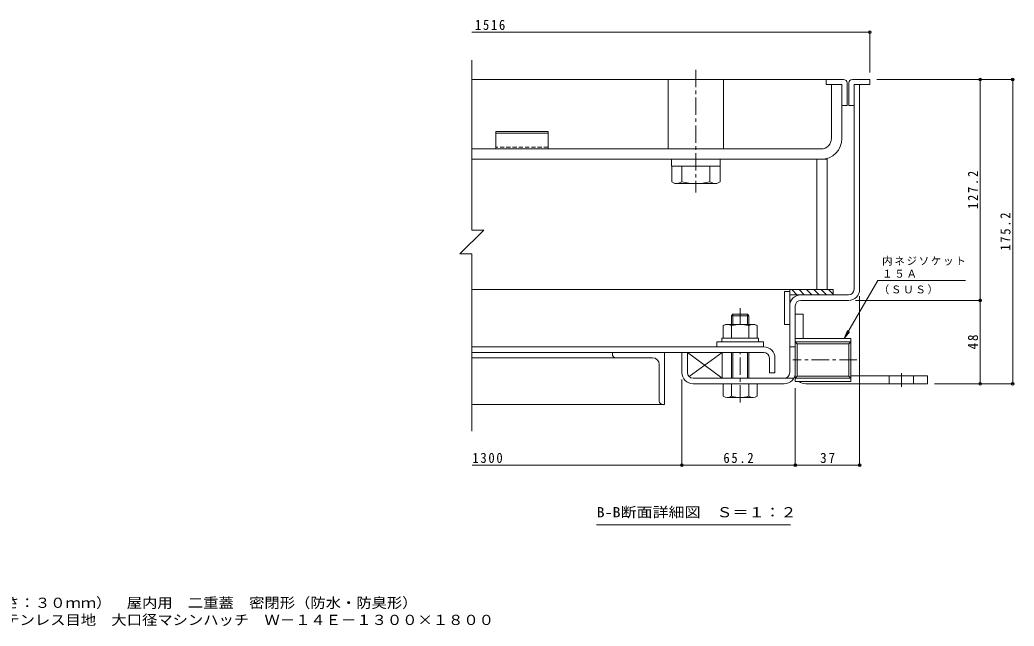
# Model space of a CAD drawing. Units: millimetres on the paper, enlarged 10 times, with parts at other scales. Extents: x -2686 to 2781, y -1962 to 1908.
# Drawn here: x -147 to 2712, y -1962 to -217 of the extents above; entities that cross this region are included whole.
import ezdxf
from ezdxf.enums import TextEntityAlignment as Align

# ---------------------------------------------------------------- set-up
doc = ezdxf.new("R2010")
doc.units = ezdxf.units.MM
doc.header["$LTSCALE"] = 10
doc.header["$PDMODE"] = 32
doc.header["$PDSIZE"] = 8
doc.linetypes.add('CHAIN1', pattern=[8, 5, -1, 1, -1])
doc.linetypes.add('DASHED1', pattern=[1.8, 1.2, -0.6])
for name, color, linetype, lineweight in [('D-1', 2, 'Continuous', 9), ('D-3', 4, 'Continuous', 9), ('D-5', 7, 'Continuous', 9), ('D-6', 6, 'Continuous', 9), ('D-7', 5, 'Continuous', 5), ('D-8', 5, 'Continuous', 5), ('D-9', 134, 'Continuous', 5), ('D-A', 3, 'Continuous', 9), ('D-B', 6, 'Continuous', 9), ('D-C', 2, 'Continuous', 9), ('D-E', 3, 'Continuous', 9), ('D-F', 7, 'Continuous', 9), ('F-5_F-5ﾚｲﾔ', 7, 'Continuous', 9)]:
    doc.layers.add(name, color=color, linetype=linetype, lineweight=lineweight)
doc.styles.add('ＭＳ ゴシック', font='')
doc.styles.get('ＭＳ ゴシック').set_extended_font_data('MS Gothic')

msp = doc.modelspace()

# ---------------------------------------------------------------- linework, layer by layer
at = {"layer": 'D-1'}
for p, q in [((2251.47, -992.59), (2251.47, -403.59)), ((2251.47, -403.59), (2267.47, -403.59)), ((2267.47, -992.59), (2267.47, -403.59)), ((2235.47, -1008.59), (2098.47, -1008.59)), ((2098.47, -1024.59), (2235.47, -1024.59)), ((2066.47, -1232.59), (2066.47, -1040.59)), ((2082.47, -1040.59), (2082.47, -1232.59)), ((2242.47, -1134.71), (2082.47, -1134.71)), ((2082.47, -1134.71), (2082.47, -1257.71)), ((2242.47, -1134.71), (2242.47, -1257.71)), ((2082.47, -1158.59), (2066.47, -1158.59)), ((2236.66, -1149.63), (2088.28, -1149.63)), ((2088.28, -1242.79), (2088.28, -1149.63)), ((2242.47, -1143.82), (2236.66, -1149.63)), ((2236.66, -1149.63), (2236.66, -1242.79)), ((1772.47, -1232.59), (1772.47, -1174.59)), ((2078.18, -1248.59), (1788.47, -1248.59)), ((2082.47, -1248.6), (2088.28, -1242.79)), ((2242.47, -1248.6), (2082.47, -1248.6)), ((2242.47, -1257.71), (2082.47, -1257.71)), ((2236.66, -1242.79), (2088.28, -1242.79)), ((2242.47, -1248.6), (2236.66, -1242.79)), ((1788.47, -1264.59), (1898.97, -1264.59)), ((1948.97, -1264.59), (2050.47, -1264.59))]:
    msp.add_line(p, q, dxfattribs=at)
for points in [[(2242.47, -1143.82), (2082.47, -1143.82), (2088.28, -1149.63)], [(1756.47, -1232.59), (1756.47, -1174.59), (1772.47, -1174.59)]]:
    msp.add_lwpolyline(points, dxfattribs=at)
for centre, radius, start, end in [((2235.47, -992.59), 16, 270, 0), ((2235.47, -992.59), 32, 270, 0), ((2098.47, -1040.59), 32, 90, 180), ((2098.47, -1040.59), 16, 90, 180), ((1788.47, -1232.59), 32, 180, 270), ((1788.47, -1232.59), 16, 180, 270), ((2050.47, -1232.59), 32, 270, 0), ((2050.47, -1232.59), 16, 270, 0)]:
    msp.add_arc(centre, radius, start, end, dxfattribs=at)
at = {"layer": 'D-3'}
for p, q in [((2171.47, -388.59), (1152.21, -388.59)), ((2231.47, -398.59), (2231.47, -463.59)), ((2236.47, -398.59), (2236.47, -463.59)), ((2246.47, -388.59), (2296.47, -388.59)), ((2296.47, -388.59), (2296.47, -403.59)), ((2171.47, -403.59), (2216.47, -403.59)), ((2216.47, -403.59), (2216.47, -463.59)), ((2296.47, -403.59), (2251.47, -403.59)), ((2251.47, -403.59), (2251.47, -463.59)), ((2216.47, -463.59), (2231.47, -463.59)), ((2251.47, -463.59), (2236.47, -463.59)), ((1221.47, -538.59), (1221.47, -588.59)), ((1371.47, -538.59), (1221.47, -538.59)), ((1371.47, -542.92), (1221.47, -542.92))]:
    msp.add_line(p, q, dxfattribs=at)
at = {"layer": 'D-3', "linetype": 'DASHED1'}
msp.add_line((1371.47, -583.59), (1221.47, -583.59), dxfattribs=at)
at = {"layer": 'D-3'}
for points in [[(2221.47, -388.59), (2171.47, -388.59), (2171.47, -403.59)], [(1371.47, -538.59), (1371.47, -588.59), (1221.47, -588.59)]]:
    msp.add_lwpolyline(points, dxfattribs=at)
for centre, start, end in [((2221.47, -398.59), 0, 90), ((2246.47, -398.59), 90, 180)]:
    msp.add_arc(centre, 10, start, end, dxfattribs=at)
at = {"layer": 'D-5'}
for p, q in [((2222.86, -1134.71), (2319.37, -967.55)), ((2319.37, -967.55), (2572.11, -967.55)), ((2222.86, -1134.71), (2232.43, -1111.61)), ((2222.86, -1134.71), (2238.08, -1114.87)), ((2068.64, -1670.28), (1511.14, -1670.28))]:
    msp.add_line(p, q, dxfattribs=at)
at = {"layer": 'D-6'}
for p, q in [((2051.47, -998.59), (2066.47, -998.59)), ((2051.47, -998.59), (2051.47, -1093.59)), ((2066.47, -993.59), (2066.47, -1093.59)), ((2087.16, -1008.59), (2072.16, -993.59)), ((2108.37, -1008.59), (2093.37, -993.59)), ((2129.59, -1008.59), (2114.59, -993.59)), ((2150.8, -1008.59), (2135.8, -993.59)), ((2172.01, -1008.59), (2157.01, -993.59)), ((2191.47, -1006.83), (2178.23, -993.59)), ((2191.47, -1008.59), (2066.47, -1008.59)), ((2051.47, -1093.59), (2066.47, -1093.59)), ((1772.47, -1174.59), (1772.47, -1232.59)), ((1776.99, -1243.74), (1872.47, -1174.59)), ((1788.47, -1248.59), (1872.47, -1248.59))]:
    msp.add_line(p, q, dxfattribs=at)
msp.add_lwpolyline([(2191.47, -1008.59), (2191.47, -993.59), (2066.47, -993.59)], dxfattribs=at)
msp.add_lwpolyline([(1872.47, -1248.59), (1872.47, -1174.59), (1772.47, -1174.59)], close=True, dxfattribs=at)
at = {"layer": 'D-7', "linetype": 'CHAIN1'}
for p, q in [((1923.97, -1092.09), (1923.97, -1046.93)), ((1923.97, -1318.98), (1923.97, -1174.59))]:
    msp.add_line(p, q, dxfattribs=at)
at = {"layer": 'D-7'}
for p, q in [((1903.03, -1064.59), (1898.97, -1068.65)), ((1948.97, -1068.65), (1898.97, -1068.65)), ((1898.97, -1092.09), (1898.97, -1068.65)), ((1944.91, -1064.59), (1903.03, -1064.59)), ((1903.03, -1092.09), (1903.03, -1064.59)), ((1944.91, -1064.59), (1948.97, -1068.65)), ((1944.91, -1092.09), (1944.91, -1064.59)), ((1948.97, -1068.65), (1948.97, -1092.09)), ((1948.97, -1068.65), (1948.97, -1092.09)), ((1898.97, -1248.59), (1898.97, -1174.59)), ((1903.03, -1248.59), (1903.03, -1174.59)), ((1944.91, -1248.59), (1944.91, -1174.59)), ((1948.97, -1174.59), (1948.97, -1248.59)), ((1874.97, -1300.12), (1874.97, -1264.59)), ((1972.97, -1264.59), (1874.97, -1264.59)), ((1898.97, -1300.12), (1898.97, -1264.59)), ((1948.97, -1264.59), (1948.97, -1300.12)), ((1972.97, -1300.12), (1972.97, -1264.59)), ((1960.97, -1304.59), (1886.97, -1304.59))]:
    msp.add_line(p, q, dxfattribs=at)
at = {"layer": 'D-7', "color": 2, "lineweight": 9}
for p, q in [((1874.9, -1097.39), (1881.47, -1093.59)), ((1874.9, -1097.39), (1874.9, -1133.59)), ((1966.47, -1093.59), (1881.47, -1093.59)), ((1899.43, -1097.39), (1899.43, -1133.59)), ((1948.51, -1097.39), (1948.51, -1133.59))]:
    msp.add_line(p, q, dxfattribs=at)
at = {"layer": 'D-7', "color": 6, "lineweight": 9}
for p, q in [((1871.47, -1133.59), (1871.47, -1143.59)), ((1871.47, -1143.59), (1976.47, -1143.59))]:
    msp.add_line(p, q, dxfattribs=at)
at = {"layer": 'D-7', "color": 134}
for p, q in [((1856.47, -1143.59), (1856.47, -1158.59)), ((1856.47, -1143.59), (1991.47, -1143.59)), ((1856.47, -1158.59), (1991.47, -1158.59)), ((1991.47, -1143.59), (1991.47, -1158.59))]:
    msp.add_line(p, q, dxfattribs=at)
at = {"layer": 'D-7', "color": 2, "lineweight": 9}
msp.add_lwpolyline([(1966.47, -1093.59), (1973.05, -1097.39), (1973.05, -1133.59), (1874.9, -1133.59)], dxfattribs=at)
at = {"layer": 'D-7', "color": 6, "lineweight": 9}
msp.add_lwpolyline([(1871.47, -1133.59), (1976.47, -1133.59), (1976.47, -1143.59)], dxfattribs=at)
at = {"layer": 'D-7', "color": 2, "lineweight": 9}
for centre, radius, start, end in [((1889.38, -1122.48), 28.97, 94.38438, 120), ((1886.4, -1117.79), 24.21, 57.42749, 88.18784), ((1923.97, -1174.8), 81.2, 72.41188, 107.5881), ((1961.54, -1117.79), 24.21, 91.81215, 122.57249), ((1958.56, -1122.48), 28.97, 59.99998, 85.6156)]:
    msp.add_arc(centre, radius, start, end, dxfattribs=at)
at = {"layer": 'D-7'}
for centre, radius, start, end in [((1886.97, -1286.27), 18.33, 229.1022, 310.89809), ((1923.97, -1232.52), 72.08, 249.70546, 290.29454), ((1960.97, -1286.27), 18.33, 229.10191, 310.8978)]:
    msp.add_arc(centre, radius, start, end, dxfattribs=at)
at = {"layer": 'D-8'}
for p, q in [((2143.97, -618.59), (2173.97, -618.59)), ((2143.97, -618.59), (2143.97, -993.59)), ((2173.97, -618.59), (2173.97, -993.59)), ((2143.97, -993.59), (2173.97, -993.59))]:
    msp.add_line(p, q, dxfattribs=at)
at = {"layer": 'D-9'}
for p, q in [((1726.97, -638.59), (1726.97, -682.96)), ((1756.47, -683.1), (1756.47, -638.59)), ((1836.47, -683.1), (1836.47, -638.59)), ((1865.97, -638.59), (1865.97, -683.1)), ((1736.51, -688.47), (1726.97, -682.96)), ((1856.47, -688.59), (1865.97, -683.1)), ((1856.47, -688.59), (1736.72, -688.59))]:
    msp.add_line(p, q, dxfattribs=at)
for centre, radius, start, end in [((1737.76, -654.08), 34.53, 267.86055, 302.81094), ((1796.47, -539.99), 148.6, 254.38446, 285.61554), ((1855.18, -654.08), 34.53, 237.18906, 272.13945)]:
    msp.add_arc(centre, radius, start, end, dxfattribs=at)
at = {"layer": 'D-A'}
for p, q in [((1991.97, -1158.59), (1152.92, -1158.59)), ((1152.92, -1174.59), (1991.97, -1174.59)), ((2007.97, -1190.59), (2007.97, -1233.59)), ((2023.97, -1190.59), (2023.97, -1233.59)), ((2007.97, -1233.59), (2023.97, -1233.59))]:
    msp.add_line(p, q, dxfattribs=at)
for radius in [32, 16]:
    msp.add_arc((1991.97, -1190.59), radius, 0, 90, dxfattribs=at)
at = {"layer": 'D-B'}
for p, q in [((1556.47, -1174.59), (1152.92, -1174.59)), ((1566.47, -1189.59), (1152.92, -1189.59)), ((1556.47, -1174.59), (1706.47, -1174.59)), ((1556.47, -1179.59), (1556.47, -1174.59)), ((1566.47, -1189.59), (1671.47, -1189.59)), ((1706.47, -1174.59), (1706.47, -1324.59)), ((1691.47, -1314.59), (1691.47, -1209.59)), ((1701.47, -1324.59), (1152.92, -1324.59)), ((1701.47, -1324.59), (1706.47, -1324.59))]:
    msp.add_line(p, q, dxfattribs=at)
for centre, radius, start, end in [((1566.47, -1179.59), 10, 180, 270), ((1671.47, -1209.59), 20, 0, 90), ((1701.47, -1314.59), 10, 180, 270)]:
    msp.add_arc(centre, radius, start, end, dxfattribs=at)
at = {"layer": 'D-C', "linetype": 'CHAIN1'}
msp.add_line((1796.47, -360.91), (1796.47, -714.22), dxfattribs=at)
at = {"layer": 'D-C'}
for p, q in [((1716.47, -588.59), (1716.47, -388.59)), ((1876.47, -388.59), (1716.47, -388.59)), ((1876.47, -588.59), (1876.47, -388.59)), ((1716.47, -588.59), (1876.47, -588.59))]:
    msp.add_line(p, q, dxfattribs=at)
at = {"layer": 'D-C', "color": 134, "lineweight": 5}
for p, q in [((1726.47, -618.59), (1866.47, -618.59)), ((1866.47, -618.59), (1866.47, -638.59))]:
    msp.add_line(p, q, dxfattribs=at)
msp.add_lwpolyline([(1726.47, -618.59), (1726.47, -638.59), (1866.47, -638.59)], dxfattribs=at)
at = {"layer": 'D-E', "color": 2}
for p, q in [((2143.97, -618.59), (1152.27, -618.59)), ((2143.97, -993.59), (2143.97, -618.59)), ((2143.97, -993.59), (1152.92, -993.59))]:
    msp.add_line(p, q, dxfattribs=at)
at = {"layer": 'D-E'}
for p, q in [((2082.47, -1064.59), (2082.47, -1232.59)), ((2082.47, -1064.59), (2104.97, -1064.59)), ((2104.97, -1134.71), (2104.97, -1064.59)), ((2242.47, -1242.09), (2462.47, -1242.09)), ((2352.47, -1264.59), (2352.47, -1242.09)), ((2422.47, -1264.59), (2422.47, -1242.09)), ((2462.47, -1242.09), (2462.47, -1264.59)), ((2462.47, -1264.59), (2112.47, -1264.59))]:
    msp.add_line(p, q, dxfattribs=at)
at = {"layer": 'D-E', "linetype": 'CHAIN1'}
msp.add_line((2387.47, -1273.33), (2387.47, -1233.88), dxfattribs=at)
at = {"layer": 'D-E'}
msp.add_arc((2112.47, -1234.59), 30, 230.3984, 270, dxfattribs=at)
at = {"layer": 'D-F'}
for p, q in [((2296.47, -252.7), (1152.21, -252.7)), ((2296.47, -249.7), (2296.47, -368.59)), ((1152.21, -332.83), (1152.21, -822.18)), ((2710.65, -388.59), (2316.47, -388.59)), ((2614.31, -388.59), (2614.31, -1024.59)), ((2707.65, -388.59), (2707.65, -1264.59)), ((1186.62, -822.18), (1117.8, -891)), ((1152.21, -822.18), (1186.62, -822.18)), ((1152.21, -891), (1117.8, -891)), ((1152.21, -891), (1152.21, -1401.13)), ((2617.31, -1024.59), (2255.47, -1024.59)), ((2267.47, -1501.93), (2267.47, -1012.59)), ((2614.31, -1024.59), (2614.31, -1264.59)), ((1756.47, -1501.93), (1756.47, -1252.59)), ((2082.47, -1501.93), (2082.47, -1277.71)), ((2710.65, -1264.59), (2482.47, -1264.59)), ((1756.47, -1498.93), (1152.92, -1498.93)), ((2082.47, -1498.93), (1756.47, -1498.93)), ((2267.47, -1498.93), (2082.47, -1498.93))]:
    msp.add_line(p, q, dxfattribs=at)
at = {"layer": 'D-F', "color": 3}
for p, q in [((2186.47, -558.59), (2186.47, -403.59)), ((2216.47, -403.59), (2186.47, -403.59)), ((2216.47, -558.59), (2216.47, -403.59)), ((2156.47, -588.59), (1152.21, -588.59)), ((1152.27, -618.59), (2156.47, -618.59))]:
    msp.add_line(p, q, dxfattribs=at)
at = {"layer": 'D-F', "linetype": 'CHAIN1'}
msp.add_line((2259.48, -1196.21), (2075.11, -1196.21), dxfattribs=at)
at = {"layer": 'D-F', "color": 3}
for radius in [30, 60]:
    msp.add_arc((2156.47, -558.59), radius, 270, 0, dxfattribs=at)
at = {"layer": 'D-F'}
for p in [(2296.47, -252.7), (2614.31, -388.59), (2707.65, -388.59), (2614.31, -1024.59), (2614.31, -1264.59), (2707.65, -1264.59), (1756.47, -1498.93), (2082.47, -1498.93), (2267.47, -1498.93)]:
    msp.add_point(p, dxfattribs=at)

# ---------------------------------------------------------------- texts
at = {"layer": 'D-5', "color": 2, "style": 'ＭＳ ゴシック', "width": 1.15}
msp.add_text('B-B断面詳細図\u3000Ｓ＝１：２', height=29.33, dxfattribs=at).set_placement((1511.14, -1657.78), align=Align.BOTTOM_LEFT)
at = {"layer": 'D-5', "char_height": 21.99, "attachment_point": 7, "style": 'ＭＳ ゴシック'}
for s, insert in [('\\T1.17;内ネジソケット', (2332.11, -924.71)), ('\\T1.17;１５Ａ', (2332.11, -959.55)), ('\\T1.17;（ＳＵＳ）', (2322.45, -1007.4))]:
    msp.add_mtext(s, dxfattribs=dict(at, insert=insert))
at = {"layer": 'D-F', "color": 2, "char_height": 29.33, "attachment_point": 7, "style": 'ＭＳ ゴシック'}
for s, insert in [('\\T1.28;\\W0.9;1516', (1161.47, -246.7)), ('\\T1.28;\\W0.9;1300', (1154.04, -1492.93)), ('\\T1.28;\\W0.9;65.2', (1875.72, -1492.93)), ('\\T1.27;\\W0.95;37', (2153.72, -1492.93))]:
    msp.add_mtext(s, dxfattribs=dict(at, insert=insert))
at = {"layer": 'D-F', "color": 2, "char_height": 29.33, "attachment_point": 7, "rotation": 90, "style": 'ＭＳ ゴシック'}
for s, insert in [('\\T1.28;\\W0.9;127.2', (2608.31, -761.59)), ('\\T1.28;\\W0.9;175.2', (2701.65, -881.59)), ('\\T1.27;\\W0.95;48', (2608.31, -1165.84))]:
    msp.add_mtext(s, dxfattribs=dict(at, insert=insert))
at = {"layer": 'F-5_F-5ﾚｲﾔ', "color": 2, "style": 'ＭＳ ゴシック', "width": 1.1}
for s, p in [('充填用（充填深さ：３０ｍｍ）\u3000屋内用\u3000二重蓋\u3000密閉形（防水・防臭形）', (-500.11, -1918.5)), ('スチール製\u3000ステンレス目地\u3000大口径マシンハッチ\u3000Ｗ－１４Ｅ－１３００×１８００', (-500.11, -1967.71))]:
    msp.add_text(s, height=29.33, dxfattribs=at).set_placement(p, align=Align.BOTTOM_LEFT)

doc.saveas('drawing.dxf')
